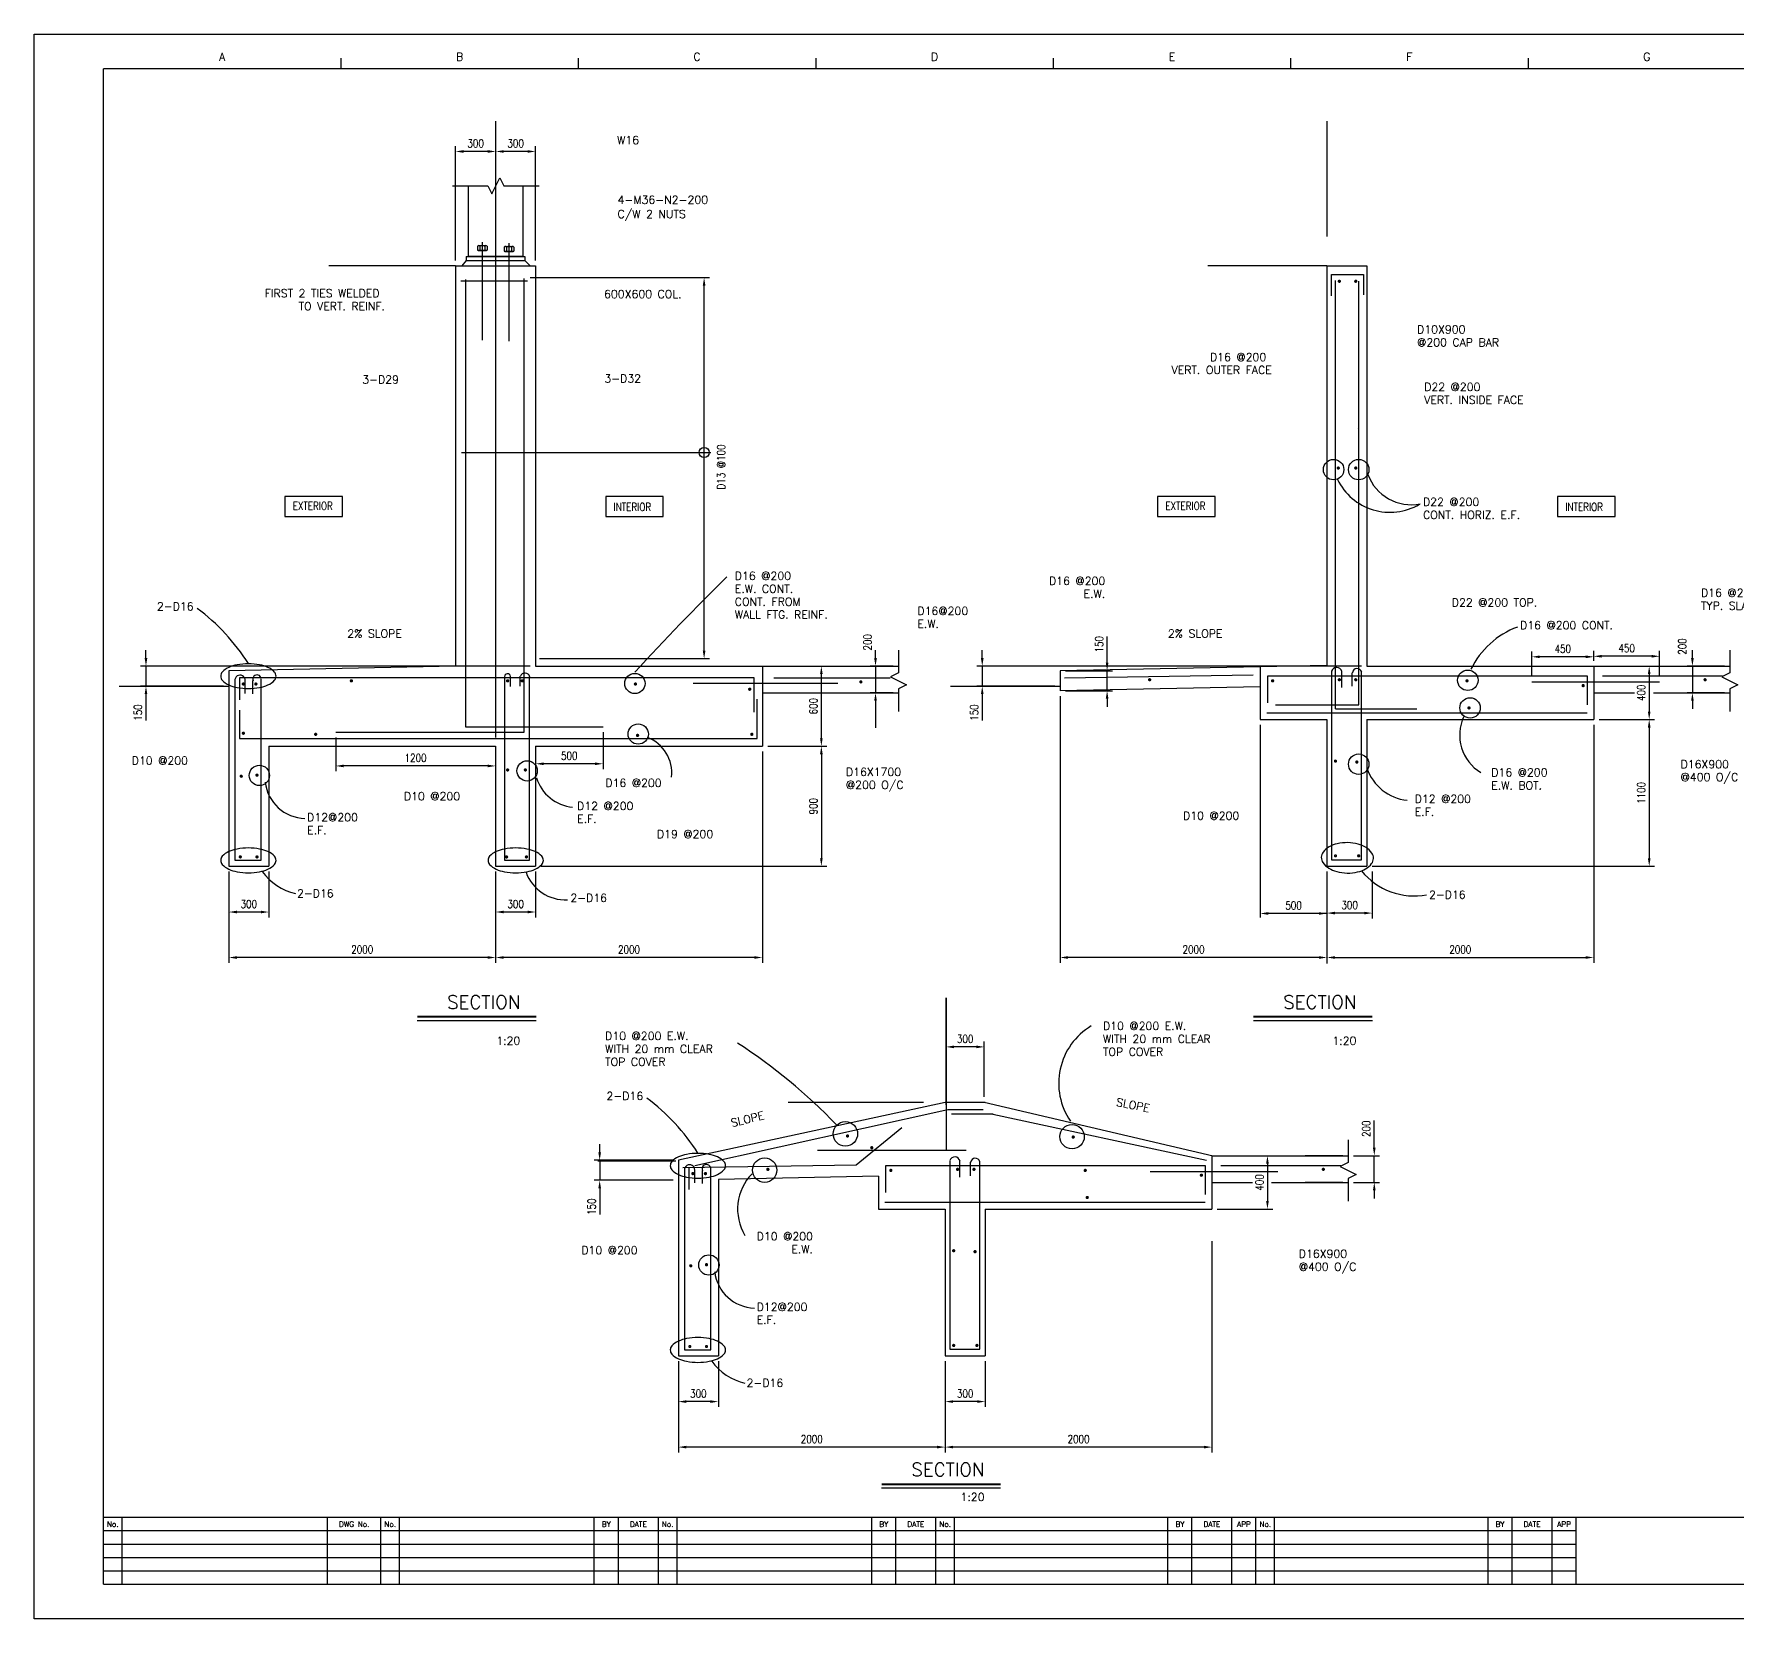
# Model space of a CAD drawing. Extents: x 0 to 22685, y 0 to 16870.
# Drawn here: x 0 to 12773, y 0 to 11880 of the extents above; entities that cross this region are included whole.
import ezdxf
from ezdxf.enums import TextEntityAlignment as Align

# ---------------------------------------------------------------- set-up
doc = ezdxf.new("R2010")
doc.units = 0
doc.header["$LTSCALE"] = 500
doc.linetypes.add('CENTER', pattern=[0])
doc.layers.get('0').update_dxf_attribs({"linetype": 'CONTINUOUS'})
for name, color, linetype in [('BORDER', 7, 'CONTINUOUS'), ('CLINE', 7, 'CENTER'), ('CONC', 1, 'CONTINUOUS'), ('CUTLINE', 7, 'CONTINUOUS'), ('DIM', 6, 'CONTINUOUS'), ('REBAR', 2, 'CONTINUOUS'), ('STEEL', 1, 'CONTINUOUS'), ('TEXT', 7, 'CONTINUOUS')]:
    doc.layers.add(name, color=color, linetype=linetype)
doc.styles.get("Standard").update_dxf_attribs({"font": 'romans', "width": 0.8})

msp = doc.modelspace()

# ---------------------------------------------------------------- linework, layer by layer
at = {"color": 0}
for p, q in [((3324, 10290), (3324, 10259)), ((3324, 10259), (3328, 10259)), ((3328, 10259), (3392, 10259)), ((3328, 10259), (3328, 10257)), ((3328, 10257), (3392, 10257)), ((3333, 10295), (3387, 10295)), ((3342, 10290), (3342, 10259)), ((3378, 10290), (3378, 10259)), ((3392, 10259), (3396, 10259)), ((3392, 10259), (3392, 10257)), ((3396, 10290), (3396, 10259)), ((3524, 10283), (3524, 10252)), ((3524, 10252), (3528, 10252)), ((3528, 10252), (3592, 10252)), ((3528, 10252), (3528, 10250)), ((3528, 10250), (3592, 10250)), ((3533, 10288), (3587, 10288)), ((3542, 10283), (3542, 10252)), ((3578, 10283), (3578, 10252)), ((3592, 10252), (3596, 10252)), ((3592, 10252), (3592, 10250)), ((3596, 10283), (3596, 10252))]:
    msp.add_line(p, q, dxfattribs=at)
for centre, radius, start, end in [((3333, 10284), 10.8, 33.8901, 146.1099), ((3360, 10259), 35.9, 60.1583, 119.8417), ((3387, 10284), 10.8, 33.8901, 146.1099), ((3533, 10277), 10.8, 33.8901, 146.1099), ((3560, 10252), 35.9, 60.1583, 119.8417), ((3587, 10277), 10.8, 33.8901, 146.1099)]:
    msp.add_arc(centre, radius, start, end, dxfattribs=at)
at = {"layer": 'BORDER', "color": 0}
for p, q in [((2300, 11700), (2300, 11620)), ((4080, 11700), (4080, 11620)), ((5860, 11700), (5860, 11620)), ((7640, 11700), (7640, 11620)), ((9420, 11700), (9420, 11620)), ((11200, 11700), (11200, 11620)), ((520, 260), (520, 11620)), ((16560, 11620), (520, 11620)), ((16560, 760), (520, 760)), ((11560, 660), (520, 660)), ((660, 260), (660, 760)), ((2200, 260), (2200, 760)), ((2600, 260), (2600, 760)), ((2740, 260), (2740, 760)), ((4200, 260), (4200, 760)), ((4380, 260), (4380, 760)), ((4680, 260), (4680, 760)), ((4820, 260), (4820, 760)), ((6280, 260), (6280, 760)), ((6460, 260), (6460, 760)), ((6760, 260), (6760, 760)), ((6900, 260), (6900, 760)), ((8500, 260), (8500, 760)), ((8680, 260), (8680, 760)), ((8980, 260), (8980, 760)), ((9160, 260), (9160, 760)), ((9300, 260), (9300, 760)), ((10900, 260), (10900, 760)), ((11080, 260), (11080, 760)), ((11380, 260), (11380, 760)), ((11560, 260), (11560, 760)), ((520, 560), (11560, 560)), ((520, 460), (11560, 460)), ((520, 360), (11560, 360)), ((520, 260), (16560, 260))]:
    msp.add_line(p, q, dxfattribs=at)
at = {"layer": 'BORDER', "color": 0, "const_width": 15}
for points in [[(3765, 4514), (2873, 4514)], [(10033, 4514), (9141, 4514)], [(7245, 1010), (6353, 1010)]]:
    msp.add_lwpolyline(points, dxfattribs=at)
at = {"layer": 'BORDER', "color": 0}
for points in [[(3765, 4484), (2873, 4484)], [(10033, 4484), (9141, 4484)], [(7245, 980), (6353, 980)]]:
    msp.add_lwpolyline(points, dxfattribs=at)
at = {"layer": 'CLINE', "color": 0}
for p, q in [((3460, 11228), (3460, 6607)), ((9692, 11228), (9692, 10363)), ((3360, 10320), (3360, 9585)), ((3560, 10313), (3560, 9578)), ((6837, 4655), (6837, 3520))]:
    msp.add_line(p, q, dxfattribs=at)
at = {"layer": 'CONC', "color": 0}
for p, q in [((3160, 10142), (3760, 10142)), ((3160, 10142), (3160, 7142)), ((3240, 10212), (3240, 10182)), ((3240, 10212), (3680, 10212)), ((3240, 10182), (3680, 10182)), ((3680, 10212), (3680, 10182)), ((3760, 10142), (3760, 7142)), ((9692, 10142), (9992, 10142)), ((9692, 10142), (9692, 7148)), ((9992, 10142), (9992, 7142)), ((3160, 7142), (1460, 7108)), ((1460, 7108), (1460, 5642)), ((3760, 7142), (6480, 7142)), ((5460, 7142), (5460, 6542)), ((9692, 7148), (7692, 7108)), ((7692, 7108), (7692, 6958)), ((9192, 7138), (9192, 6742)), ((9992, 7142), (12712, 7142)), ((11692, 7142), (11692, 6742)), ((637, 6992), (1460, 6992)), ((5460, 6942), (6480, 6942)), ((6869, 6992), (7692, 6992)), ((9192, 6988), (7692, 6958)), ((11692, 6942), (11997, 6942)), ((12139, 6942), (12712, 6942)), ((9192, 6742), (9692, 6742)), ((9692, 6742), (9692, 5642)), ((9992, 6742), (9992, 5642)), ((9992, 6742), (11692, 6742)), ((1760, 6542), (3460, 6542)), ((1760, 6542), (1760, 5642)), ((3460, 6542), (3460, 5642)), ((3760, 6542), (3760, 5642)), ((3760, 6542), (5460, 6542)), ((1460, 5642), (1760, 5642)), ((3460, 5642), (3760, 5642)), ((9692, 5642), (9992, 5642)), ((6830, 3872), (4830, 3438)), ((7130, 3872), (6830, 3872)), ((7123, 3874), (8838, 3472)), ((8830, 3472), (9850, 3472)), ((8830, 3472), (8830, 3072)), ((4830, 3438), (4830, 3288)), ((4830, 3438), (4830, 1972)), ((6330, 3318), (5130, 3294)), ((5130, 3294), (5130, 1972)), ((6330, 3318), (6330, 3072)), ((8830, 3272), (9135, 3272)), ((9277, 3272), (9850, 3272)), ((6330, 3072), (6830, 3072)), ((6830, 3072), (6830, 1972)), ((7130, 3072), (7130, 1972)), ((7130, 3072), (8830, 3072)), ((4830, 1972), (5130, 1972)), ((6830, 1972), (7130, 1972))]:
    msp.add_line(p, q, dxfattribs=at)
at = {"layer": 'CUTLINE', "color": 0}
msp.add_lwpolyline([(0, 0), (0, 11880), (16820, 11880), (16820, 0)], close=True, dxfattribs=at)
msp.add_lwpolyline([(0, 0), (0, 11880), (16820, 11880), (16820, 0)], close=True, dxfattribs=at)
at = {"layer": 'DIM', "color": 0}
for p, q in [((3160, 10182), (3160, 11040)), ((3401, 11000), (3220, 11000)), ((3461, 10783), (3461, 11040)), ((3461, 10783), (3461, 11040)), ((3700, 11000), (3521, 11000)), ((3760, 10182), (3760, 11040)), ((3160, 10142), (2209, 10142)), ((3240, 10182), (3206, 10142)), ((3680, 10182), (3718, 10142)), ((9692, 10142), (8800, 10142)), ((3720, 10055), (5063, 10055)), ((5023, 7259), (5023, 9995)), ((3699, 8744), (5074, 8744)), ((8044, 7228), (8044, 7365)), ((839, 7202), (839, 7262)), ((3788, 7199), (5063, 7199)), ((6308, 7202), (6308, 7262)), ((7108, 7202), (7108, 7262)), ((8044, 7168), (8044, 7228)), ((11228, 7065), (11228, 7252)), ((11632, 7212), (11288, 7212)), ((11692, 7182), (11692, 7256)), ((11692, 7182), (11692, 7252)), ((12126, 7216), (11752, 7216)), ((12186, 7065), (12186, 7256)), ((12432, 7202), (12432, 7262)), ((3720, 7142), (799, 7142)), ((839, 7142), (839, 6992)), ((5500, 7142), (5942, 7142)), ((5902, 6602), (5902, 7082)), ((6440, 7142), (6268, 7142)), ((6308, 7142), (6308, 6942)), ((9952, 7142), (7068, 7142)), ((7108, 7142), (7108, 6992)), ((7732, 7108), (8084, 7108)), ((8044, 6958), (8044, 7108)), ((11732, 7142), (12148, 7142)), ((12108, 7082), (12108, 6802)), ((12672, 7142), (12392, 7142)), ((12432, 7142), (12432, 6942)), ((1420, 6992), (799, 6992)), ((839, 6932), (839, 6872)), ((6440, 6942), (6268, 6942)), ((7652, 6992), (7068, 6992)), ((7108, 6932), (7108, 6872)), ((7692, 6918), (7692, 4918)), ((7732, 6958), (8084, 6958)), ((8044, 6898), (8044, 6838)), ((12672, 6942), (12392, 6942)), ((839, 6872), (839, 6735)), ((6308, 6882), (6308, 6822)), ((6308, 6822), (6308, 6679)), ((7108, 6872), (7108, 6735)), ((12432, 6882), (12432, 6822)), ((4265, 6646), (4265, 6370)), ((9192, 6702), (9192, 5257)), ((11692, 6702), (11692, 4918)), ((11732, 6742), (12148, 6742)), ((11732, 6742), (12148, 6742)), ((12108, 6682), (12108, 5702)), ((2261, 6607), (2261, 6354)), ((5500, 6542), (5942, 6542)), ((5500, 6542), (5942, 6542)), ((3400, 6394), (2321, 6394)), ((3460, 6502), (3460, 6354)), ((3760, 6502), (3760, 6370)), ((4205, 6410), (3820, 6410)), ((5460, 6502), (5460, 4918)), ((5902, 6482), (5902, 5702)), ((3800, 5642), (5942, 5642)), ((10032, 5642), (12148, 5642)), ((1460, 5602), (1460, 4918)), ((1460, 5602), (1460, 5259)), ((1760, 5602), (1760, 5259)), ((3460, 5602), (3460, 4918)), ((3460, 5602), (3460, 4918)), ((3460, 5562), (3460, 5259)), ((3760, 5602), (3760, 5259)), ((9692, 5602), (9692, 4918)), ((9692, 5602), (9692, 5251)), ((9692, 5602), (9692, 4913)), ((9692, 5602), (9692, 4918)), ((10032, 5602), (10032, 5251)), ((1700, 5299), (1520, 5299)), ((3700, 5299), (3520, 5299)), ((9692, 5288), (9252, 5288)), ((9972, 5291), (9752, 5291)), ((3400, 4958), (1520, 4958)), ((5400, 4958), (3520, 4958)), ((9632, 4958), (7752, 4958)), ((9752, 4958), (11632, 4958)), ((6837, 3853), (6837, 4655)), ((7063, 4288), (6897, 4288)), ((7123, 3913), (7123, 4328)), ((6667, 3872), (5654, 3872)), ((10047, 3592), (10047, 3735)), ((10047, 3532), (10047, 3592)), ((4240, 3498), (4240, 3558)), ((8870, 3472), (9286, 3472)), ((9810, 3472), (9530, 3472)), ((9890, 3472), (10087, 3472)), ((10047, 3272), (10047, 3472)), ((4790, 3438), (4200, 3438)), ((4811, 3431), (4227, 3431)), ((4240, 3438), (4240, 3288)), ((9246, 3412), (9246, 3132)), ((4790, 3288), (4200, 3288)), ((4240, 3228), (4240, 3168)), ((9810, 3272), (9530, 3272)), ((9890, 3272), (10087, 3272)), ((10047, 3212), (10047, 3152)), ((4240, 3168), (4240, 3031)), ((8870, 3072), (9286, 3072)), ((8870, 3072), (9286, 3072)), ((8830, 2832), (8830, 1248)), ((4830, 1932), (4830, 1248)), ((4830, 1932), (4830, 1589)), ((5130, 1932), (5130, 1589)), ((6830, 1932), (6830, 1248)), ((6830, 1932), (6830, 1248)), ((7130, 1932), (7130, 1589)), ((6830, 1892), (6830, 1589)), ((5070, 1629), (4890, 1629)), ((7070, 1629), (6890, 1629)), ((6770, 1288), (4890, 1288)), ((8770, 1288), (6890, 1288))]:
    msp.add_line(p, q, dxfattribs=at)
for points in [[(3664, 10519, 0, 20, 0), (3704, 10564, 0, 0, 0), (3980, 10879, 0, 0, -0.147914), (4311, 11085, 0, 0, 7.560767)], [(3601, 10313, 0, 20, 0), (3649, 10349, 0, 0, 0), (3868, 10509, 0, 0, -0.177676), (4314, 10638, 0, 0, 0.035078)], [(9814, 10079, 0, 20, 0), (9859, 10119, 0, 0, 0), (9993, 10240, 0, 0, -0.50507), (10343, 10168, 0, 0, -0.256756), (10326, 9926, 0, 0, -0.020941), (10218, 9773, 0, 0, 0.80524), (10308, 9666, 0, 0, 2.317273)], [(3308, 10030, 0, 20, 0), (3275, 9980, 0, 0, 0), (3133, 9763, 0, 0, -0.477046), (2855, 9735, 0, 0, -0.049541), (2691, 9937, 0, 0, 0.538443)], [(3761, 9497, 0, 20, 0), (3796, 9546, 0, 0, 0), (3954, 9765, 0, 0, -0.190612), (4213, 9931, 0, 0, 0.823263)], [(9760, 9064, 0, 20, 0), (9723, 9111, 0, 0, 0), (9517, 9378, 0, 0, 0.248557), (9338, 9459, 0, 0, -0.031159)], [(3237, 8958, 0, 20, 0), (3195, 9000, 0, 0, 0), (3050, 9145, 0, 0, 0.134994), (2795, 9290, 0, 0, 0.124978)], [(3671, 8984, 0, 20, 0), (3716, 9023, 0, 0, 0), (3858, 9145, 0, 0, -0.15417), (4215, 9298, 0, 0, -0.04952)], [(9921, 8921, 0, 20, 0), (9964, 8963, 0, 0, 0), (10119, 9118, 0, 0, -0.167814), (10361, 9235, 0, 0, 16.957141)], [(4173, 7054, 0, 20, 0), (4218, 7094, 0, 0, 0), (4768, 7590, 0, 0, -0.120101), (5193, 7819, 0, 0, -0.128279)], [(8431, 7072, 0, 20, 0), (8408, 7127, 0, 0, 0), (8197, 7628, 0, 0, 0.106361), (8090, 7781, 0, 0, 0.216717)], [(12572, 7071, 0, 20, 0), (12557, 7129, 0, 0, 0), (12462, 7495, 0, 0, -0.078411), (12442, 7700, 0, 0, -0.429592)], [(6350, 7063, 0, 20, 0), (6368, 7120, 0, 0, 0), (6469, 7445, 0, 0, -0.200317), (6562, 7556, 0, 0, 0.124963)], [(10074, 7072, 0, 20, 0), (10110, 7120, 0, 0, 0), (10289, 7359, 0, 0, -0.08908), (10568, 7619, 0, 0, -0.405145)], [(11744, 7018, 0, 20, 0), (11777, 6968, 0, 0, 0), (11996, 6632, 0, 0, 0.165244), (12283, 6407, 0, 0, -14.265812)], [(5193, 7003, 0, 20, 0), (5234, 6959, 0, 0, 0), (5729, 6425, 0, 0, 0.294369), (6026, 6349, 0, 0, -0.162431)], [(10505, 6793, 0, 20, 0), (10527, 6737, 0, 0, 0), (10622, 6497, 0, 0, 0.327814), (10864, 6345, 0, 0, -0.036378)], [(5044, 6600, 0, 20, 0), (5073, 6548, 0, 0, 0), (5192, 6336, 0, 0, -0.31), (5151, 5883, 0, 0, -1.065745)], [(1494, 6111, 0, 20, 0), (1464, 6163, 0, 0, 0), (1341, 6374, 0, 0, 0.310732), (1214, 6434, 0, 0, -0.080769)], [(9724, 6318, 0, 20, 0), (9680, 6277, 0, 0, 0), (9499, 6111, 0, 0, -0.268466), (9095, 6021, 0, 0, 0.153882)], [(3517, 5955, 0, 20, 0), (3476, 5999, 0, 0, 0), (3373, 6108, 0, 0, 0.1796), (3254, 6167, 0, 0, 0.052483)], [(6327, 3704, 0, 20, 0), (6276, 3736, 0, 0, 0), (5702, 4091, 0, 0, 0.054987), (5131, 4363, 0, 0, 0.030852)], [(7395, 3751, 0, 20, 0), (7413, 3808, 0, 0, 0), (7511, 4112, 0, 0, -0.317143), (7953, 4445, 0, 0, 63.585091)], [(6021, 3514, 0, 20, 0), (6040, 3457, 0, 0, 0), (6117, 3228, 0, 0, -0.463679), (5899, 2868, 0, 0, -0.079145)], [(5885, 3405, 0, 20, 0), (5906, 3349, 0, 0, 0), (6015, 3065, 0, 0, -0.523953), (5885, 2875, 0, 0, -0.002747)], [(8882, 3348, 0, 20, 0), (8915, 3298, 0, 0, 0), (9134, 2962, 0, 0, 0.165244), (9421, 2737, 0, 0, -14.265812)], [(4864, 2441, 0, 20, 0), (4834, 2493, 0, 0, 0), (4711, 2704, 0, 0, 0.310732), (4584, 2764, 0, 0, -0.080769)]]:
    msp.add_lwpolyline(points, format="xyseb", dxfattribs=at)
for points in [[(3136, 10743), (3401, 10743), (3431, 10683), (3491, 10803), (3521, 10743), (3786, 10743)], [(6480, 7262), (6480, 7092), (6420, 7062), (6540, 7002), (6480, 6972), (6480, 6802)], [(12712, 7262), (12712, 7092), (12652, 7062), (12772, 7002), (12712, 6972), (12712, 6802)], [(9850, 3592), (9850, 3422), (9790, 3392), (9910, 3332), (9850, 3302), (9850, 3132)]]:
    msp.add_lwpolyline(points, dxfattribs=at)
for points in [[(1881, 8264), (2312, 8264), (2312, 8413), (1881, 8413)], [(4286, 8264), (4717, 8264), (4717, 8413), (4286, 8413)], [(8423, 8264), (8854, 8264), (8854, 8413), (8423, 8413)], [(11421, 8264), (11852, 8264), (11852, 8413), (11421, 8413)]]:
    msp.add_lwpolyline(points, close=True, dxfattribs=at)
for points in [[(1399, 7067, 0.188697), (1411, 7036, 0.1012), (1460, 7001, 0.059518), (1522, 6982, 0.045922), (1606, 6974, 0.045922), (1691, 6982, 0.059518), (1753, 7001, 0.1012), (1802, 7036, 0.188697), (1814, 7067, 0.188697), (1802, 7098, 0.1012), (1753, 7133, 0.059518), (1691, 7152, 0.045922), (1606, 7160, 0.045922), (1522, 7152, 0.059518), (1460, 7133, 0.1012), (1411, 7098, 0.188697)], [(1399, 5686, 0.188697), (1411, 5655, 0.1012), (1460, 5620, 0.059518), (1522, 5601, 0.045922), (1606, 5593, 0.045922), (1691, 5601, 0.059518), (1753, 5620, 0.1012), (1802, 5655, 0.188697), (1814, 5686, 0.188697), (1802, 5717, 0.1012), (1753, 5752, 0.059518), (1691, 5771, 0.045922), (1606, 5779, 0.045922), (1522, 5771, 0.059518), (1460, 5752, 0.1012), (1411, 5717, 0.188697)], [(3403, 5686, 0.188697), (3415, 5655, 0.1012), (3464, 5620, 0.059518), (3526, 5601, 0.045922), (3610, 5593, 0.045922), (3695, 5601, 0.059518), (3757, 5620, 0.1012), (3806, 5655, 0.188697), (3818, 5686, 0.188697), (3806, 5717, 0.1012), (3757, 5752, 0.059518), (3695, 5771, 0.045922), (3610, 5779, 0.045922), (3526, 5771, 0.059518), (3464, 5752, 0.1012), (3415, 5717, 0.188697)], [(9650, 5709, 0.156166), (9662, 5669, 0.106674), (9706, 5628, 0.072635), (9765, 5602, 0.059073), (9843, 5591, 0.059073), (9922, 5599, 0.072635), (9982, 5622, 0.106674), (10027, 5662, 0.156166), (10041, 5701, 0.156166), (10029, 5741, 0.106674), (9985, 5782, 0.072635), (9926, 5808, 0.059073), (9848, 5819, 0.059073), (9769, 5811, 0.072635), (9709, 5788, 0.106674), (9664, 5748, 0.156166)], [(4769, 3397, 0.188697), (4781, 3366, 0.1012), (4830, 3331, 0.059518), (4892, 3312, 0.045922), (4976, 3304, 0.045922), (5061, 3312, 0.059518), (5123, 3331, 0.1012), (5172, 3366, 0.188697), (5184, 3397, 0.188697), (5172, 3428, 0.1012), (5123, 3463, 0.059518), (5061, 3482, 0.045922), (4976, 3490, 0.045922), (4892, 3482, 0.059518), (4830, 3463, 0.1012), (4781, 3428, 0.188697)], [(4769, 2016, 0.188697), (4781, 1985, 0.1012), (4830, 1950, 0.059518), (4892, 1931, 0.045922), (4976, 1923, 0.045922), (5061, 1931, 0.059518), (5123, 1950, 0.1012), (5172, 1985, 0.188697), (5184, 2016, 0.188697), (5172, 2047, 0.1012), (5123, 2082, 0.059518), (5061, 2101, 0.045922), (4976, 2109, 0.045922), (4892, 2101, 0.059518), (4830, 2082, 0.1012), (4781, 2047, 0.188697)]]:
    msp.add_lwpolyline(points, format="xyb", close=True, dxfattribs=at)
for centre, radius in [((5023, 8744), 38), ((9742, 8615), 76.6), ((9930, 8615), 76.6), ((4504, 7012), 76), ((10748, 7036), 76.6), ((10765, 6829), 76.6), ((4529, 6633), 76), ((1689, 6323), 76), ((3696, 6357), 76), ((9930, 6407), 76.6), ((6082, 3636), 91.7), ((7781, 3615), 91.7), ((5477, 3364), 91.7), ((5059, 2653), 76)]:
    msp.add_circle(centre, radius, dxfattribs=at)
for centre, radius, start, end in [((10327, 8704), 352, 200.7815, 280.5169), ((10164, 8730), 435, 205.6617, 300.6319), ((20290, -7447), 21465, 134.6965, 137.3452), ((296, 6330), 1552, 32.3654, 53.3287), ((11334, 6847), 625, 110.0275, 154.2907), ((11014, 6625), 327, 154.6647, 239.1579), ((4493, 6339), 288, 354.3476, 68.6519), ((2039, 6309), 309, 186.919, 268.3043), ((4066, 6398), 314, 197.0377, 264.7746), ((10329, 6490), 355, 198.4303, 264.2037), ((2046, 5839), 410, 215.1333, 257.8058), ((3984, 5705), 315, 199.927, 272.6077), ((10349, 5935), 516, 219.4827, 280.1002), ((8181, 4015), 500, 120.7499, 214.6006), ((3014, 825), 4159, 43.8115, 57.0812), ((3666, 2660), 1552, 32.3654, 53.3287), ((5655, 3071), 381, 135.6929, 210.9737), ((5409, 2639), 309, 186.919, 268.3043), ((5416, 2169), 410, 215.1333, 257.8058)]:
    msp.add_arc(centre, radius, start, end, dxfattribs=at)
for points in [[(3220, 11010), (3220, 10990), (3160, 11000)], [(3401, 11010), (3401, 10990), (3461, 11000)], [(3521, 11010), (3521, 10990), (3461, 11000)], [(3700, 11010), (3700, 10990), (3760, 11000)], [(5013, 9995), (5033, 9995), (5023, 10055)], [(829, 7202), (849, 7202), (839, 7142)], [(5013, 7259), (5033, 7259), (5023, 7199)], [(6298, 7202), (6318, 7202), (6308, 7142)], [(7098, 7202), (7118, 7202), (7108, 7142)], [(8034, 7168), (8054, 7168), (8044, 7108)], [(11288, 7222), (11288, 7202), (11228, 7212)], [(11632, 7222), (11632, 7202), (11692, 7212)], [(11752, 7226), (11752, 7206), (11692, 7216)], [(12126, 7226), (12126, 7206), (12186, 7216)], [(12422, 7202), (12442, 7202), (12432, 7142)], [(5892, 7082), (5912, 7082), (5902, 7142)], [(12098, 7082), (12118, 7082), (12108, 7142)], [(829, 6932), (849, 6932), (839, 6992)], [(6298, 6882), (6318, 6882), (6308, 6942)], [(7098, 6932), (7118, 6932), (7108, 6992)], [(8034, 6898), (8054, 6898), (8044, 6958)], [(12422, 6882), (12442, 6882), (12432, 6942)], [(12098, 6802), (12118, 6802), (12108, 6742)], [(12098, 6682), (12118, 6682), (12108, 6742)], [(5892, 6602), (5912, 6602), (5902, 6542)], [(5892, 6482), (5912, 6482), (5902, 6542)], [(2321, 6404), (2321, 6384), (2261, 6394)], [(3400, 6404), (3400, 6384), (3460, 6394)], [(3820, 6420), (3820, 6400), (3760, 6410)], [(4205, 6420), (4205, 6400), (4265, 6410)], [(5892, 5702), (5912, 5702), (5902, 5642)], [(12098, 5702), (12118, 5702), (12108, 5642)], [(1520, 5309), (1520, 5289), (1460, 5299)], [(1700, 5309), (1700, 5289), (1760, 5299)], [(3520, 5309), (3520, 5289), (3460, 5299)], [(3700, 5309), (3700, 5289), (3760, 5299)], [(9252, 5298), (9252, 5278), (9192, 5288)], [(9632, 5298), (9632, 5278), (9692, 5288)], [(9752, 5301), (9752, 5281), (9692, 5291)], [(9972, 5301), (9972, 5281), (10032, 5291)], [(1520, 4968), (1520, 4948), (1460, 4958)], [(3400, 4968), (3400, 4948), (3460, 4958)], [(3520, 4968), (3520, 4948), (3460, 4958)], [(5400, 4968), (5400, 4948), (5460, 4958)], [(7752, 4968), (7752, 4948), (7692, 4958)], [(9632, 4968), (9632, 4948), (9692, 4958)], [(9752, 4968), (9752, 4948), (9692, 4958)], [(11632, 4968), (11632, 4948), (11692, 4958)], [(6897, 4298), (6897, 4278), (6837, 4288)], [(7063, 4298), (7063, 4278), (7123, 4288)], [(4230, 3498), (4250, 3498), (4240, 3438)], [(9236, 3412), (9256, 3412), (9246, 3472)], [(10037, 3532), (10057, 3532), (10047, 3472)], [(4230, 3228), (4250, 3228), (4240, 3288)], [(10037, 3212), (10057, 3212), (10047, 3272)], [(9236, 3132), (9256, 3132), (9246, 3072)], [(4890, 1639), (4890, 1619), (4830, 1629)], [(5070, 1639), (5070, 1619), (5130, 1629)], [(6890, 1639), (6890, 1619), (6830, 1629)], [(7070, 1639), (7070, 1619), (7130, 1629)], [(4890, 1298), (4890, 1278), (4830, 1288)], [(6770, 1298), (6770, 1278), (6830, 1288)], [(6890, 1298), (6890, 1278), (6830, 1288)], [(8770, 1298), (8770, 1278), (8830, 1288)]]:
    msp.add_solid(points, dxfattribs=at)
at = {"layer": 'REBAR', "color": 0}
for p, q in [((3560, 10313), (3560, 9578)), ((3198, 10030), (3700, 10030)), ((3235, 10041), (3235, 6686)), ((3675, 6647), (3675, 10049)), ((9727, 9918), (9727, 10078)), ((9727, 10078), (9966, 10078)), ((9756, 6822), (9756, 10034)), ((9930, 6851), (9930, 10027)), ((9966, 10078), (9966, 9925)), ((3204, 8744), (3699, 8744)), ((1506, 7032), (1506, 5688)), ((1542, 6890), (1542, 7056)), ((1542, 7056), (5396, 7056)), ((1583, 6938), (1583, 7035)), ((1641, 6934), (1641, 7031)), ((1703, 5688), (1703, 7048)), ((3526, 7063), (3526, 5688)), ((3571, 6989), (3571, 7066)), ((3645, 6992), (3645, 7066)), ((3715, 5688), (3715, 7063)), ((5396, 7056), (5396, 6798)), ((5546, 7055), (6418, 7055)), ((7725, 7054), (9139, 7076)), ((9248, 6866), (9248, 7069)), ((9248, 7069), (11642, 7069)), ((9727, 7105), (9727, 5691)), ((9803, 6981), (9803, 7103)), ((9882, 6991), (9882, 7093)), ((9952, 5691), (9952, 7098)), ((11642, 7069), (11642, 6851)), ((11758, 7069), (12657, 7069)), ((4941, 7015), (6025, 7015)), ((11228, 7025), (12186, 7025)), ((1539, 6812), (1539, 6600)), ((5420, 6600), (5420, 6895)), ((9241, 6793), (11642, 6793)), ((9306, 6851), (9930, 6851)), ((9756, 6822), (10365, 6822)), ((2261, 6647), (3675, 6647)), ((3235, 6686), (4265, 6686)), ((1539, 6600), (5420, 6600)), ((1506, 5688), (1703, 5688)), ((3526, 5688), (3715, 5688)), ((9727, 5691), (9952, 5691)), ((4954, 3398), (6851, 3819)), ((6851, 3819), (7116, 3819)), ((6878, 3785), (7191, 3785)), ((7188, 3783), (8789, 3439)), ((6164, 3405), (6504, 3684)), ((5872, 3514), (6987, 3514)), ((4863, 3384), (6164, 3404)), ((4876, 3362), (4876, 2018)), ((4912, 3220), (4912, 3386)), ((4953, 3268), (4953, 3365)), ((5011, 3264), (5011, 3361)), ((5073, 2018), (5073, 3378)), ((6386, 3399), (8780, 3399)), ((6386, 3196), (6386, 3399)), ((6865, 3435), (6865, 2021)), ((6941, 3311), (6941, 3433)), ((7020, 3321), (7020, 3423)), ((7090, 2021), (7090, 3428)), ((8366, 3355), (9324, 3355)), ((8780, 3399), (8780, 3181)), ((8896, 3399), (9795, 3399)), ((6379, 3123), (8780, 3123)), ((4876, 2018), (5073, 2018)), ((6865, 2021), (7090, 2021))]:
    msp.add_line(p, q, dxfattribs=at)
at = {"layer": 'REBAR', "color": 0, "const_width": 12.5}
for points in [[(9779, 10027, 1), (9791, 10027, 1)], [(9902, 10027, 1), (9914, 10027, 1)], [(9771, 8627, 1), (9783, 8627, 1)], [(9902, 8627, 1), (9914, 8627, 1)], [(2373, 7032, 1), (2385, 7032, 1)], [(3544, 7032, 1), (3556, 7032, 1)], [(3654, 7032, 1), (3666, 7032, 1)], [(6192, 7024, 1), (6204, 7024, 1)], [(8357, 7040, 1), (8369, 7040, 1)], [(9279, 7032, 1), (9291, 7032, 1)], [(9779, 7040, 1), (9791, 7040, 1)], [(9902, 7040, 1), (9914, 7040, 1)], [(10736, 7032, 1), (10748, 7032, 1)], [(12521, 7040, 1), (12533, 7040, 1)], [(1563, 7008, 1), (1575, 7008, 1)], [(1657, 7008, 1), (1669, 7008, 1)], [(4502, 7008, 1), (4514, 7008, 1)], [(5359, 6969, 1), (5371, 6969, 1)], [(11607, 6996, 1), (11619, 6996, 1)], [(10751, 6829, 1), (10763, 6829, 1)], [(1563, 6639, 1), (1575, 6639, 1)], [(2105, 6631, 1), (2117, 6631, 1)], [(5375, 6631, 1), (5387, 6631, 1)], [(4518, 6623, 1), (4530, 6623, 1)], [(9750, 6430, 1), (9762, 6430, 1)], [(9910, 6423, 1), (9922, 6423, 1)], [(1547, 6317, 1), (1559, 6317, 1)], [(1665, 6325, 1), (1677, 6325, 1)], [(3544, 6364, 1), (3556, 6364, 1)], [(3677, 6364, 1), (3689, 6364, 1)], [(1540, 5712, 1), (1552, 5712, 1)], [(1665, 5712, 1), (1677, 5712, 1)], [(3536, 5712, 1), (3548, 5712, 1)], [(3685, 5712, 1), (3697, 5712, 1)], [(9750, 5720, 1), (9762, 5720, 1)], [(9924, 5720, 1), (9936, 5720, 1)], [(6092, 3620, 1), (6104, 3620, 1)], [(7784, 3612, 1), (7796, 3612, 1)], [(6274, 3532, 1), (6286, 3532, 1)], [(4933, 3338, 1), (4945, 3338, 1)], [(5027, 3338, 1), (5039, 3338, 1)], [(5495, 3370, 1), (5507, 3370, 1)], [(6417, 3362, 1), (6429, 3362, 1)], [(6917, 3370, 1), (6929, 3370, 1)], [(7040, 3370, 1), (7052, 3370, 1)], [(7874, 3362, 1), (7886, 3362, 1)], [(8745, 3326, 1), (8757, 3326, 1)], [(9659, 3370, 1), (9671, 3370, 1)], [(7889, 3159, 1), (7901, 3159, 1)], [(6888, 2760, 1), (6900, 2760, 1)], [(7048, 2753, 1), (7060, 2753, 1)], [(4917, 2647, 1), (4929, 2647, 1)], [(5035, 2655, 1), (5047, 2655, 1)], [(4910, 2042, 1), (4922, 2042, 1)], [(5035, 2042, 1), (5047, 2042, 1)], [(6888, 2050, 1), (6900, 2050, 1)], [(7062, 2050, 1), (7074, 2050, 1)]]:
    msp.add_lwpolyline(points, format="xyb", close=True, dxfattribs=at)
at = {"layer": 'REBAR', "color": 0}
for centre, radius, start, end in [((1544, 7036), 38.6, 358.6207, 185.8416), ((1671, 7044), 32.4, 7.6372, 203.0293), ((3549, 7062), 22.6, 9.1144, 178.5138), ((3680, 7053), 36.8, 15.4594, 159.6326), ((9765, 7093), 39.6, 14.823, 162.1621), ((9918, 7088), 35.8, 15.3955, 172.7757), ((6903, 3423), 39.6, 14.823, 162.1621), ((7056, 3418), 35.8, 15.3955, 172.7757), ((4914, 3366), 38.6, 358.6207, 185.8416), ((5041, 3374), 32.4, 7.6372, 203.0293)]:
    msp.add_arc(centre, radius, start, end, dxfattribs=at)
at = {"layer": 'STEEL', "color": 0}
for p, q in [((3257, 10212), (3257, 10743)), ((3664, 10743), (3664, 10212)), ((3664, 10212), (3257, 10212))]:
    msp.add_line(p, q, dxfattribs=at)

# ---------------------------------------------------------------- texts
at = {"layer": 'BORDER', "color": 0}
for s, height, p in [('A', 60, (1410, 11680)), ('B', 60, (3190, 11680)), ('C', 60, (4970, 11680)), ('D', 60, (6750, 11680)), ('E', 60, (8530, 11680)), ('F', 60, (10310, 11680)), ('G', 60, (12090, 11680)), ('No.', 40, (590, 690)), ('DWG No.', 40, (2400, 690)), ('No.', 40, (2670, 690)), ('BY', 40, (4290, 690)), ('DATE', 40, (4530, 690)), ('No.', 40, (4750, 690)), ('BY', 40, (6370, 690)), ('DATE', 40, (6610, 690)), ('No.', 40, (6830, 690)), ('BY', 40, (8590, 690)), ('DATE', 40, (8830, 690)), ('APP', 40, (9070, 690)), ('No.', 40, (9230, 690)), ('BY', 40, (10990, 690)), ('DATE', 40, (11230, 690)), ('APP', 40, (11470, 690))]:
    msp.add_text(s, height=height, dxfattribs=at).set_placement(p, align=Align.CENTER)
for p in [(3645, 4544), (9913, 4544), (7125, 1040)]:
    msp.add_text('SECTION', height=100, dxfattribs=at).set_placement(p, align=Align.BOTTOM_RIGHT)
for p in [(3645, 4364), (9913, 4364), (7125, 944)]:
    msp.add_text('1:20', height=60, dxfattribs=at).set_placement(p, align=Align.TOP_RIGHT)
at = {"layer": 'DIM', "color": 0, "width": 0.8}
for s, p in [('300', (3310, 11060)), ('300', (3610, 11060)), ('450', (11460, 7272)), ('450', (11939, 7276)), ('1200', (2860, 6454)), ('500', (4012, 6470)), ('300', (1610, 5359)), ('300', (3610, 5359)), ('500', (9442, 5348)), ('300', (9862, 5351)), ('2000', (2460, 5018)), ('2000', (4460, 5018)), ('2000', (8692, 5018)), ('2000', (10692, 5018)), ('300', (6980, 4348)), ('300', (4980, 1689)), ('300', (6980, 1689)), ('2000', (5830, 1348)), ('2000', (7830, 1348))]:
    msp.add_text(s, height=60, dxfattribs=at).set_placement(p, align=Align.MIDDLE_CENTER)
for s, p in [('D13 @100', (5150, 8635)), ('200', (6248, 7321)), ('150', (7984, 7306)), ('200', (12356, 7289)), ('600', (5842, 6842)), ('400', (12048, 6942)), ('150', (779, 6794)), ('150', (7048, 6794)), ('1100', (12048, 6192)), ('900', (5842, 6092)), ('200', (9987, 3674)), ('400', (9186, 3272)), ('150', (4180, 3090))]:
    msp.add_text(s, height=60, rotation=90, dxfattribs=at).set_placement(p, align=Align.MIDDLE_CENTER)
for s, p in [('EXTERIOR', (1939, 8313)), ('INTERIOR', (4344, 8305)), ('EXTERIOR', (8481, 8313)), ('INTERIOR', (11479, 8305))]:
    msp.add_text(s, height=60, dxfattribs=at).set_placement(p)
at = {"layer": 'TEXT', "color": 0}
for s, p in [('W16', (4371, 11055)), ('4-M36-N2-200', (4374, 10608)), ('C/W 2 NUTS', (4374, 10501)), ('600X600 COL.', (4273, 9901)), ('@200 CAP BAR', (10368, 9539)), ('D10X900', (10368, 9636)), ('3-D32', (4275, 9268)), ('D22 @200', (10421, 9205)), ('VERT. INSIDE FACE', (10421, 9108)), ('CONT. HORIZ. E.F.', (10412, 8246)), ('D22 @200 ', (10412, 8343)), ('D16 @200', (5253, 7789)), ('E.W. CONT. ', (5253, 7692)), ('D16 @200 E.W.', (12496, 7662)), ('WALL FTG. REINF.', (5253, 7498)), ('CONT. FROM', (5253, 7595)), ('D16@200', (6622, 7526)), ('D22 @200 TOP.', (10628, 7589)), ('TYP. SLAB REINF.', (12496, 7565)), ('2% SLOPE', (2348, 7356)), ('E.W.', (6622, 7429)), ('2% SLOPE', (8500, 7356)), ('D16 @200 CONT.', (11140, 7419)), ('D16X900', (12343, 6377)), ('D16 @200', (4283, 6237)), ('@200 O/C', (6086, 6222)), ('D16X1700', (6086, 6319)), ('D16 @200', (10924, 6315)), ('E.W. BOT.', (10924, 6218)), ('@400 O/C', (12343, 6280)), ('D12 @200', (10350, 6117)), ('D12@200', (2047, 5979)), ('D12 @200', (4071, 6064)), ('E.F.', (4071, 5967)), ('E.F.', (10350, 6020)), ('E.F.', (2047, 5882)), ('2-D16', (1971, 5409)), ('2-D16', (4020, 5375)), ('2-D16', (10457, 5399)), ('D10 @200 E.W.', (8013, 4415)), ('D10 @200 E.W.', (4281, 4340)), ('WITH 20 mm CLEAR ', (8013, 4318)), ('WITH 20 mm CLEAR ', (4281, 4243)), ('TOP COVER', (8013, 4221)), ('TOP COVER', (4281, 4146)), ('D16X900', (9481, 2707)), ('@400 O/C', (9481, 2610)), ('D12@200', (5417, 2309)), ('E.F.', (5417, 2212)), ('2-D16', (5341, 1739))]:
    msp.add_text(s, height=60, dxfattribs=at).set_placement(p)
for s, p in [('FIRST 2 TIES WELDED ', (2631, 9907)), ('TO VERT. REINF.', (2631, 9810)), ('D16 @200 ', (9278, 9429)), ('VERT. OUTER FACE', (9278, 9332)), ('3-D29', (2735, 9260)), ('D16 @200', (8030, 7751)), ('E.W.', (8030, 7654)), ('2-D16', (1196, 7560)), ('D10 @200', (1154, 6404)), ('D10 @200', (3194, 6137)), ('D10 @200', (9035, 5991)), ('D19 @200', (5091, 5853)), ('2-D16', (4566, 3890)), ('D10 @200', (5839, 2838)), ('D10 @200', (4524, 2734)), ('E.W.', (5839, 2741))]:
    msp.add_text(s, height=60, dxfattribs=at).set_placement(p, align=Align.RIGHT)
for rotation, p in [(348.6633, (8108, 3847)), (13.8495, (5232, 3687))]:
    msp.add_text('SLOPE', height=60, rotation=rotation, dxfattribs=at).set_placement(p)

doc.saveas('drawing.dxf')
